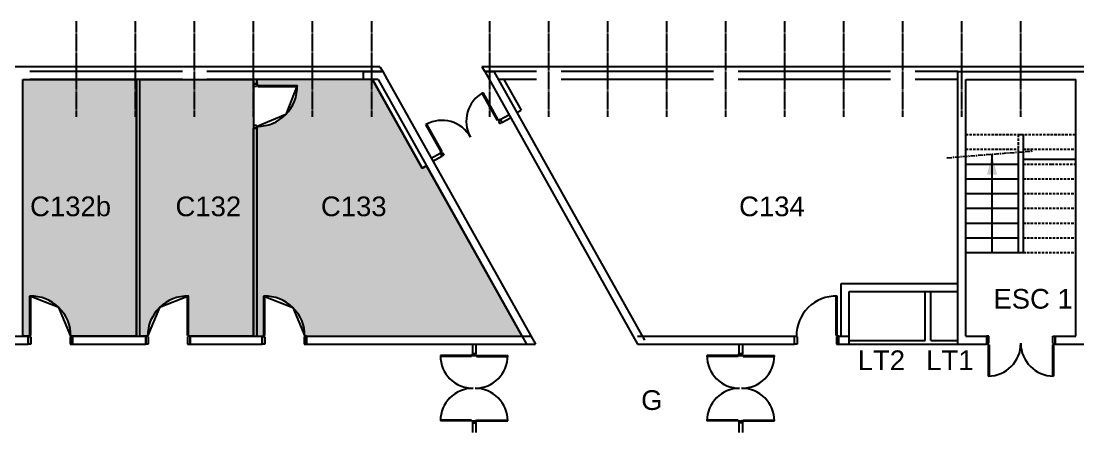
# Model space of a CAD drawing. Extents: x -17026 to -6684, y 7954 to 15956.
# Drawn here: x -10658 to -8510, y 9611 to 10445 of the extents above; entities that cross this region are included whole.
import ezdxf

# ---------------------------------------------------------------- set-up
doc = ezdxf.new("R2010")
doc.units = 0
doc.header["$MEASUREMENT"] = 0
for name, pattern in [('AXES', [2, 1.25, -0.25, 0.25, -0.25]), ('CACHE', [0.375, 0.25, -0.125]), ('DISCONTINU2', [0.375, 0.25, -0.125])]:
    doc.linetypes.add(name, pattern=pattern)
for name, color, linetype in [('BA_AXE_TRAME', 253, 'AXES'), ('BA_CLOISON_EXISTANTE', 4, 'CONTINUOUS'), ('BA_DOUBLAGE', 134, 'CONTINUOUS'), ('BA_ESCALIER', 8, 'CONTINUOUS'), ('BA_ESCALIER_CACHE', 252, 'DISCONTINU2'), ('BA_MENUIS_EXTERIEURE', 6, 'CONTINUOUS'), ('BA_MENUIS_INTERIEURE', 202, 'CONTINUOUS'), ('BA_STRUCTURE', 5, 'CONTINUOUS'), ('Nom. Circulation', 1, 'CONTINUOUS'), ('Nom. Texte', 250, 'CONTINUOUS'), ('SUN', 2, 'CONTINUOUS'), ('TXT_REP_PIECE', 250, 'CONTINUOUS')]:
    doc.layers.add(name, color=color, linetype=linetype)
doc.styles.add('ARIAL', font='arial.ttf')

msp = doc.modelspace()

# ---------------------------------------------------------------- hatches: boundary and pattern name
at = {"layer": 'BA_ESCALIER'}
msp.add_hatch(color=256, dxfattribs=at).paths.add_polyline_path([(-8684.1, 10132.1), (-8673.9, 10132.1), (-8684.1, 10174.1), (-8694.3, 10132.1)])
at = {"layer": 'SUN'}
h = msp.add_hatch(color=256, dxfattribs=at)
h.dxf.hatch_style = 1
h.paths.add_polyline_path([(-10424, 10325.8), (-10654.9, 10325.8), (-10654.9, 9803.5), (-10640.4, 9803.5), (-10640.4, 9885.1, -0.424281), (-10557.4, 9803.5), (-10424, 9803.5)])
h.paths.add_polyline_path([(-10650.5, 10025.6), (-10465.8, 10025.6), (-10465.8, 10108), (-10650.5, 10108)], flags=24)
h = msp.add_hatch(color=256, dxfattribs=at)
h.dxf.hatch_style = 1
h.paths.add_polyline_path([(-10186, 10226.9), (-10185.6, 10325.8), (-10417, 10325.8), (-10417, 9803.5), (-10401.3, 9803.5, -0.424281), (-10318.3, 9885.1), (-10318.3, 9803.5), (-10186, 9803.5)])
h.paths.add_polyline_path([(-10354.4, 10025.6), (-10200.8, 10025.6), (-10200.8, 10108), (-10354.4, 10108)], flags=24)
h = msp.add_hatch(color=256, dxfattribs=at)
h.dxf.hatch_style = 1
h.paths.add_polyline_path([(-10179, 9803.5), (-10164.6, 9803.5), (-10164.6, 9885.1, -0.424281), (-10081.6, 9803.5), (-9639.6, 9803.5), (-9834, 10150.1), (-9842.7, 10145.2), (-9944, 10325.8), (-10179, 10325.8), (-10179, 10316.9), (-10178.6, 10316.9), (-10178.6, 10313.4), (-10097, 10313.4), (-10097, 10313.4, -0.424341), (-10178.6, 10230.4), (-10178.6, 10226.9), (-10179, 10226.9)])
h.paths.add_polyline_path([(-10058.9, 10025.6), (-9905.3, 10025.6), (-9905.3, 10108), (-10058.9, 10108)], flags=24)

# ---------------------------------------------------------------- linework, layer by layer
at = {"layer": 'BA_AXE_TRAME'}
for p, q in [((-10545.6, 10249.8), (-10545.6, 10444.6)), ((-10425.6, 10249.8), (-10425.6, 10444.6)), ((-10305.6, 10249.8), (-10305.6, 10444.6)), ((-10185.6, 10249.8), (-10185.6, 10444.6)), ((-10065.6, 10249.8), (-10065.6, 10444.6)), ((-9945.6, 10249.8), (-9945.6, 10444.6)), ((-9705.6, 10249.8), (-9705.6, 10444.6)), ((-9585.6, 10249.8), (-9585.6, 10444.6)), ((-9465.6, 10249.8), (-9465.6, 10444.6)), ((-9345.6, 10249.8), (-9345.6, 10444.6)), ((-9225.6, 10249.8), (-9225.6, 10444.6)), ((-9105.6, 10249.8), (-9105.6, 10444.6)), ((-8985.6, 10249.8), (-8985.6, 10444.6)), ((-8865.6, 10249.8), (-8865.6, 10444.6)), ((-8745.6, 10249.8), (-8745.6, 10444.6)), ((-8625.6, 10249.8), (-8625.6, 10444.6))]:
    msp.add_line(p, q, dxfattribs=at)
at = {"layer": 'BA_CLOISON_EXISTANTE'}
for p, q in [((-10654.9, 9803.5), (-10654.9, 10325.8)), ((-10424, 9803.5), (-10424, 10325.8)), ((-10417, 9803.5), (-10417, 10325.8)), ((-10185.6, 10316.9), (-10185.6, 10325.8)), ((-10179, 10316.9), (-10185.6, 10316.9)), ((-10179, 10316.9), (-10179, 10325.8)), ((-9684.4, 10244.1), (-9666.5, 10254.1)), ((-9684.4, 10244.1), (-9680.9, 10238)), ((-9680.9, 10238), (-9663.1, 10248)), ((-10186, 9803.5), (-10186, 10226.9)), ((-10179, 10226.9), (-10185.6, 10226.9)), ((-10179, 9803.5), (-10179, 10226.9)), ((-9824.3, 10165.6), (-9806.5, 10175.6)), ((-9820.9, 10159.5), (-9803, 10169.5)), ((-9806.5, 10175.6), (-9803, 10169.5)), ((-8819.8, 9794.5), (-8819.8, 9894.5)), ((-9740.9, 9787.5), (-9740.9, 9767.5)), ((-9733.9, 9787.5), (-9733.9, 9767.5)), ((-9198.8, 9787.5), (-9198.8, 9767.5)), ((-9191.8, 9787.5), (-9191.8, 9767.5)), ((-8974.8, 9794.5), (-8819.8, 9794.5)), ((-8974.8, 9787.5), (-8753.6, 9787.5)), ((-8808.8, 9794.5), (-8753.6, 9794.5)), ((-9740.9, 9767.5), (-9733.9, 9767.5)), ((-9191.8, 9767.5), (-9198.8, 9767.5)), ((-9740.9, 9627.5), (-9733.9, 9627.5)), ((-9740.9, 9627.5), (-9740.9, 9607.5)), ((-9733.9, 9627.5), (-9733.9, 9607.5)), ((-9191.8, 9627.5), (-9198.8, 9627.5)), ((-9198.8, 9627.5), (-9198.8, 9607.5)), ((-9191.8, 9627.5), (-9191.8, 9607.5))]:
    msp.add_line(p, q, dxfattribs=at)
msp.add_lwpolyline([(-8808.8, 9794.5), (-8808.8, 9794.5), (-8808.8, 9894.5), (-8808.8, 9894.5)], dxfattribs=at)
at = {"layer": 'BA_DOUBLAGE', "ltscale": 10}
for p, q in [((-9944, 10325.8), (-9842.7, 10145.2)), ((-9676.9, 10325.8), (-9641.8, 10263.3)), ((-9650.5, 10258.4), (-9641.8, 10263.3))]:
    msp.add_line(p, q, dxfattribs=at)
at = {"layer": 'BA_DOUBLAGE'}
msp.add_line((-9842.7, 10145.2), (-9834, 10150.1), dxfattribs=at)
at = {"layer": 'BA_ESCALIER', "linetype": 'CACHE', "ltscale": 20}
for p, q in [((-8737.6, 10213.8), (-8513.6, 10213.8)), ((-8630.6, 10213.8), (-8620.6, 10213.8)), ((-8630.6, 10178.2), (-8630.6, 10213.8)), ((-8620.6, 10213.8), (-8620.6, 10179)), ((-8737.6, 10183.8), (-8630.6, 10183.8)), ((-8620.6, 10183.8), (-8513.6, 10183.8)), ((-8620.6, 10153.8), (-8562.7, 10153.8)), ((-8562.7, 10153.8), (-8513.6, 10153.8)), ((-8620.6, 10123.8), (-8513.6, 10123.8)), ((-8620.6, 10093.8), (-8513.6, 10093.8)), ((-8620.6, 10063.8), (-8513.6, 10063.8)), ((-8620.6, 10033.8), (-8513.6, 10033.8)), ((-8620.6, 10003.8), (-8513.6, 10003.8)), ((-8620.6, 9973.8), (-8513.6, 9973.8))]:
    msp.add_line(p, q, dxfattribs=at)
at = {"layer": 'BA_ESCALIER', "linetype": 'Continuous', "ltscale": 7}
for p, q in [((-8684.1, 9973.8), (-8684.1, 10173.9)), ((-8737.6, 10153.8), (-8630.6, 10153.8)), ((-8737.6, 10123.8), (-8630.6, 10123.8)), ((-8737.6, 10093.8), (-8630.6, 10093.8)), ((-8737.6, 10063.8), (-8630.6, 10063.8)), ((-8737.6, 10033.8), (-8630.6, 10033.8)), ((-8737.6, 10003.8), (-8630.6, 10003.8)), ((-8737.6, 9973.8), (-8620.6, 9973.8)), ((-8737.6, 9973.8), (-8630.6, 9973.8))]:
    msp.add_line(p, q, dxfattribs=at)
at = {"layer": 'BA_ESCALIER'}
for p, q in [((-8630.6, 9973.8), (-8630.6, 10178.2)), ((-8620.6, 10179), (-8620.6, 9973.8))]:
    msp.add_line(p, q, dxfattribs=at)
at = {"layer": 'BA_ESCALIER_CACHE', "linetype": 'AXES', "ltscale": 8}
msp.add_line((-8776, 10166.6), (-8601, 10180.5), dxfattribs=at)
at = {"layer": 'BA_MENUIS_EXTERIEURE'}
for p, q in [((-9928.8, 10351.8), (-13191, 10351.8)), ((-10330.6, 10341.8), (-10640.6, 10341.8)), ((-9923.1, 10341.8), (-10280.6, 10341.8)), ((-9928.8, 10351.8), (-9923.1, 10341.8)), ((-7509.1, 10351.8), (-9721.3, 10351.8)), ((-9721.3, 10351.8), (-9715.6, 10341.8)), ((-9610.6, 10341.8), (-9715.6, 10341.8)), ((-9250.6, 10341.8), (-9560.6, 10341.8)), ((-8890.6, 10341.8), (-9200.6, 10341.8)), ((-8753.6, 10341.8), (-8840.6, 10341.8)), ((-10330.6, 10325.8), (-10640.6, 10325.8)), ((-9962.5, 10325.8), (-10280.6, 10325.8)), ((-9610.6, 10325.8), (-9688.3, 10325.8)), ((-9250.6, 10325.8), (-9560.6, 10325.8)), ((-8890.6, 10325.8), (-9200.6, 10325.8)), ((-8753.6, 10325.8), (-8840.6, 10325.8))]:
    msp.add_line(p, q, dxfattribs=at)
at = {"layer": 'BA_MENUIS_INTERIEURE'}
for p, q in [((-10185.6, 10316.9), (-10178.6, 10316.9)), ((-10185.6, 10311.9), (-10185.6, 10316.9)), ((-10178.6, 10316.9), (-10178.6, 10313.4)), ((-10180.1, 10311.9), (-10185.6, 10311.9)), ((-10178.6, 10313.4), (-10180.1, 10313.4)), ((-10180.1, 10313.4), (-10180.1, 10311.9)), ((-10177.1, 10313.4), (-10097, 10313.4)), ((-10177.1, 10313.4), (-10177.1, 10311.4)), ((-10177.1, 10311.4), (-10097, 10311.4)), ((-9689.9, 10242.7), (-9720.9, 10298.1)), ((-9688.2, 10243.7), (-9719.2, 10299.1)), ((-10180.1, 10231.9), (-10185.6, 10231.9)), ((-10185.6, 10231.9), (-10185.6, 10226.9)), ((-10180.1, 10230.4), (-10180.1, 10231.9)), ((-10178.6, 10230.4), (-10180.1, 10230.4)), ((-10178.6, 10226.9), (-10178.6, 10230.4)), ((-9804.1, 10178.7), (-9835.2, 10234)), ((-9802.4, 10179.6), (-9833.4, 10235)), ((-9688.2, 10243.7), (-9689.9, 10242.7)), ((-9686.7, 10241.1), (-9688, 10240.4)), ((-9688, 10240.4), (-9685.3, 10235.6)), ((-9684.4, 10244.1), (-9687.4, 10242.4)), ((-9687.4, 10242.4), (-9686.7, 10241.1)), ((-9685.3, 10235.6), (-9680.9, 10238)), ((-9684.4, 10244.1), (-9680.9, 10238)), ((-10185.6, 10226.9), (-10178.6, 10226.9)), ((-9803.4, 10177.3), (-9806.5, 10175.6)), ((-9806.5, 10175.6), (-9803, 10169.5)), ((-9804.1, 10178.7), (-9802.4, 10179.6)), ((-9803.4, 10177.3), (-9802.7, 10176)), ((-9798.7, 10172), (-9803, 10169.5)), ((-9802.7, 10176), (-9801.4, 10176.8)), ((-9801.4, 10176.8), (-9798.7, 10172)), ((-10640.4, 9805), (-10640.4, 9885.1)), ((-10638.4, 9805), (-10638.4, 9885.1)), ((-10320.3, 9805), (-10320.3, 9885.1)), ((-10318.3, 9805), (-10318.3, 9885.1)), ((-10164.6, 9805), (-10164.6, 9885.1)), ((-10162.6, 9805), (-10162.6, 9885.1)), ((-9001, 9805), (-9001, 9885.1)), ((-8999, 9805), (-8999, 9885.1)), ((-10643.9, 9787.5), (-10643.9, 9803.5)), ((-10643.9, 9803.5), (-10640.4, 9803.5)), ((-10640.4, 9805), (-10638.4, 9805)), ((-10640.4, 9803.5), (-10640.4, 9802)), ((-10640.4, 9802), (-10638.9, 9802)), ((-10638.9, 9802), (-10638.9, 9787.5)), ((-10558.9, 9802), (-10558.9, 9787.5)), ((-10557.4, 9802), (-10558.9, 9802)), ((-10553.9, 9803.5), (-10557.4, 9803.5)), ((-10557.4, 9803.5), (-10557.4, 9802)), ((-10553.9, 9787.5), (-10553.9, 9803.5)), ((-10404.8, 9787.5), (-10404.8, 9803.5)), ((-10404.8, 9803.5), (-10401.3, 9803.5)), ((-10401.3, 9803.5), (-10401.3, 9802)), ((-10401.3, 9802), (-10399.8, 9802)), ((-10399.8, 9802), (-10399.8, 9787.5)), ((-10318.3, 9805), (-10320.3, 9805)), ((-10319.8, 9802), (-10319.8, 9787.5)), ((-10318.3, 9802), (-10319.8, 9802)), ((-10318.3, 9803.5), (-10318.3, 9802)), ((-10314.8, 9803.5), (-10318.3, 9803.5)), ((-10314.8, 9787.5), (-10314.8, 9803.5)), ((-10168.1, 9787.5), (-10168.1, 9803.5)), ((-10168.1, 9803.5), (-10164.6, 9803.5)), ((-10164.6, 9805), (-10162.6, 9805)), ((-10164.6, 9803.5), (-10164.6, 9802)), ((-10164.6, 9802), (-10163.1, 9802)), ((-10163.1, 9802), (-10163.1, 9787.5)), ((-10083.1, 9802), (-10083.1, 9787.5)), ((-10081.6, 9802), (-10083.1, 9802)), ((-10078.1, 9803.5), (-10081.6, 9803.5)), ((-10081.6, 9803.5), (-10081.6, 9802)), ((-10078.1, 9787.5), (-10078.1, 9803.5)), ((-9085.5, 9787.5), (-9085.5, 9803.5)), ((-9085.5, 9803.5), (-9082, 9803.5)), ((-9082, 9803.5), (-9082, 9802)), ((-9082, 9802), (-9080.5, 9802)), ((-9080.5, 9802), (-9080.5, 9787.5)), ((-8999, 9805), (-9001, 9805)), ((-9000.5, 9802), (-9000.5, 9787.5)), ((-8999, 9802), (-9000.5, 9802)), ((-8999, 9803.5), (-8999, 9802)), ((-8995.5, 9803.5), (-8999, 9803.5)), ((-8995.5, 9787.5), (-8995.5, 9803.5)), ((-8695.6, 9803.5), (-8695.6, 9787.5)), ((-8690.6, 9803.5), (-8695.6, 9803.5)), ((-8690.6, 9789), (-8690.6, 9803.5)), ((-8560.6, 9789), (-8560.6, 9803.5)), ((-8560.6, 9803.5), (-8555.6, 9803.5)), ((-8555.6, 9803.5), (-8555.6, 9787.5)), ((-8555.6, 9787.5), (-8555.6, 9803.5)), ((-10638.9, 9787.5), (-10643.9, 9787.5)), ((-10558.9, 9787.5), (-10553.9, 9787.5)), ((-10399.8, 9787.5), (-10404.8, 9787.5)), ((-10319.8, 9787.5), (-10314.8, 9787.5)), ((-10163.1, 9787.5), (-10168.1, 9787.5)), ((-10083.1, 9787.5), (-10078.1, 9787.5)), ((-9080.5, 9787.5), (-9085.5, 9787.5)), ((-9000.5, 9787.5), (-8995.5, 9787.5)), ((-8692.1, 9787.5), (-8695.6, 9787.5)), ((-8692.1, 9787.5), (-8692.1, 9789)), ((-8692.1, 9789), (-8690.6, 9789)), ((-8692.1, 9786), (-8690.1, 9786)), ((-8692.1, 9786), (-8692.1, 9722.5)), ((-8690.1, 9786), (-8690.1, 9722.5)), ((-8559.1, 9786), (-8561.1, 9786)), ((-8561.1, 9786), (-8561.1, 9722.5)), ((-8559.1, 9789), (-8560.6, 9789)), ((-8559.1, 9787.5), (-8559.1, 9789)), ((-8555.6, 9787.5), (-8559.1, 9787.5)), ((-8559.1, 9786), (-8559.1, 9722.5)), ((-9742.4, 9764), (-9805.9, 9764)), ((-9742.4, 9762), (-9805.8, 9762)), ((-9742.4, 9764), (-9742.4, 9762)), ((-9733.9, 9767.5), (-9740.9, 9767.5)), ((-9740.9, 9764), (-9740.9, 9767.5)), ((-9740.9, 9764), (-9733.9, 9764)), ((-9733.9, 9764), (-9735.4, 9764)), ((-9733.9, 9764), (-9733.9, 9767.5)), ((-9732.4, 9764), (-9668.9, 9764)), ((-9732.4, 9764), (-9732.4, 9762)), ((-9732.4, 9762), (-9668.9, 9762)), ((-9200.3, 9764), (-9263.8, 9764)), ((-9200.3, 9762), (-9263.8, 9762)), ((-9200.3, 9764), (-9200.3, 9762)), ((-9191.8, 9767.5), (-9198.8, 9767.5)), ((-9198.8, 9764), (-9198.8, 9767.5)), ((-9198.8, 9764), (-9191.8, 9764)), ((-9191.8, 9764), (-9193.3, 9764)), ((-9191.8, 9764), (-9191.8, 9767.5)), ((-9190.3, 9764), (-9126.8, 9764)), ((-9190.3, 9764), (-9190.3, 9762)), ((-9190.3, 9762), (-9126.8, 9762)), ((-9742.4, 9631), (-9805.9, 9631)), ((-9742.4, 9633), (-9805.8, 9633)), ((-9742.4, 9631), (-9742.4, 9633)), ((-9740.9, 9631), (-9733.9, 9631)), ((-9740.9, 9631), (-9740.9, 9627.5)), ((-9733.9, 9627.5), (-9740.9, 9627.5)), ((-9733.9, 9631), (-9735.4, 9631)), ((-9733.9, 9631), (-9733.9, 9627.5)), ((-9732.4, 9633), (-9668.9, 9633)), ((-9732.4, 9631), (-9732.4, 9633)), ((-9732.4, 9631), (-9668.9, 9631)), ((-9200.3, 9633), (-9263.8, 9633)), ((-9200.3, 9631), (-9263.8, 9631)), ((-9200.3, 9631), (-9200.3, 9633)), ((-9198.8, 9631), (-9191.8, 9631)), ((-9198.8, 9631), (-9198.8, 9627.5)), ((-9191.8, 9627.5), (-9198.8, 9627.5)), ((-9191.8, 9631), (-9193.3, 9631)), ((-9191.8, 9631), (-9191.8, 9627.5)), ((-9190.3, 9633), (-9126.8, 9633)), ((-9190.3, 9631), (-9190.3, 9633)), ((-9190.3, 9631), (-9126.8, 9631))]:
    msp.add_line(p, q, dxfattribs=at)
for centre, radius, start, end in [((-10180.1, 10311.9), 0, 180, 270), ((-10177.9, 10311.3), 80.9, 269.5039, 1.4663), ((-10177.1, 10311.4), 0, 180, 270), ((-9686.7, 10241.1), 66.5, 119.299, 209.284), ((-9802.7, 10176), 66.5, 29.284, 119.2691), ((-9689.9, 10242.7), 0, 209.284, 299.284), ((-9688, 10240.4), 0, 209.284, 299.284), ((-9802.4, 10179.6), 0, 299.284, 29.284), ((-9801.4, 10176.8), 0, 299.284, 29.284), ((-10638.3, 9804.2), 80.9, 359.5039, 91.4663), ((-10320.3, 9804.2), 80.9, 88.5337, 180.4961), ((-10162.5, 9804.2), 80.9, 359.5039, 91.4663), ((-9001.1, 9804.2), 80.9, 88.5337, 180.4961), ((-10638.9, 9802), 0, 270, 0), ((-10638.4, 9805), 0, 270, 0), ((-10320.3, 9805), 0, 180, 270), ((-10319.8, 9802), 0, 180, 270), ((-10163.1, 9802), 0, 270, 0), ((-10162.6, 9805), 0, 270, 0), ((-9001, 9805), 0, 180, 270), ((-9000.5, 9802), 0, 180, 270), ((-8692.1, 9789), 66.5, 270.015, 0), ((-8690.6, 9789), 0, 0, 90), ((-8690.1, 9786), 0, 0, 90), ((-8559.1, 9789), 66.5, 180, 269.985), ((-8561.1, 9786), 0, 90, 180), ((-8560.6, 9789), 0, 90, 180), ((-9739.4, 9764), 66.5, 180, 269.9958), ((-9735.4, 9764), 66.5, 270.0042, 0), ((-9197.3, 9764), 66.5, 180, 269.9958), ((-9193.3, 9764), 66.5, 270.0042, 0), ((-9739.4, 9631), 66.5, 90.0042, 180), ((-9735.4, 9631), 66.5, 0, 89.9958), ((-9197.3, 9631), 66.5, 90.0042, 180), ((-9193.3, 9631), 66.5, 0, 89.9958)]:
    msp.add_arc(centre, radius, start, end, dxfattribs=at)
at = {"layer": 'BA_STRUCTURE'}
for p, q in [((-9962.5, 10325.8), (-9962.5, 10341.8)), ((-9962.5, 10341.8), (-9923.1, 10341.8)), ((-9923.1, 10341.8), (-9914.2, 10325.8)), ((-8753.6, 9787.5), (-8753.6, 10341.8)), ((-8753.6, 10341.8), (-8497.6, 10341.8)), ((-9932.5, 10325.8), (-9962.5, 10325.8)), ((-8737.6, 9803.5), (-8737.6, 10325.8)), ((-8737.6, 10325.8), (-8513.6, 10325.8)), ((-8513.6, 9803.5), (-8513.6, 10325.8)), ((-8990.8, 9803.5), (-8990.8, 9910.5)), ((-8990.8, 9910.5), (-8753.6, 9910.5)), ((-8974.8, 9787.5), (-8974.8, 9894.5)), ((-8974.8, 9894.5), (-8753.6, 9894.5)), ((-11111.3, 9803.5), (-10643.9, 9803.5)), ((-10643.9, 9803.5), (-10643.9, 9787.5)), ((-10553.9, 9803.5), (-10553.9, 9787.5)), ((-10553.9, 9803.5), (-10404.8, 9803.5)), ((-10404.8, 9803.5), (-10404.8, 9787.5)), ((-10314.8, 9803.5), (-10314.8, 9787.5)), ((-10314.8, 9803.5), (-10168.1, 9803.5)), ((-10168.1, 9803.5), (-10168.1, 9787.5)), ((-10078.1, 9803.5), (-10078.1, 9787.5)), ((-10078.1, 9803.5), (-9621.3, 9803.5)), ((-9404.8, 9803.5), (-9085.5, 9803.5)), ((-9085.5, 9787.5), (-9085.5, 9803.5)), ((-8995.5, 9787.5), (-8995.5, 9803.5)), ((-8995.5, 9803.5), (-8974.8, 9803.5)), ((-8737.6, 9803.5), (-8695.6, 9803.5)), ((-8555.6, 9803.5), (-8513.6, 9803.5)), ((-8555.6, 9803.5), (-8513.6, 9803.5)), ((-11111.3, 9787.5), (-10643.9, 9787.5)), ((-10553.9, 9787.5), (-10404.8, 9787.5)), ((-10314.8, 9787.5), (-10168.1, 9787.5)), ((-10078.1, 9787.5), (-9612.3, 9787.5)), ((-9404.8, 9787.5), (-9085.5, 9787.5)), ((-8995.5, 9787.5), (-8974.8, 9787.5)), ((-8753.6, 9787.5), (-8737.6, 9787.5)), ((-8737.6, 9787.5), (-8695.6, 9787.5)), ((-8555.6, 9787.5), (-8513.6, 9787.5)), ((-8513.6, 9787.5), (-8365.9, 9787.5))]:
    msp.add_line(p, q, dxfattribs=at)
at = {"layer": 'BA_STRUCTURE', "ltscale": 10}
for p, q in [((-9715.6, 10341.8), (-9404.8, 9787.5)), ((-9715.6, 10341.8), (-9697.3, 10341.8)), ((-9697.3, 10341.8), (-9390.8, 9795.3)), ((-9932.5, 10325.8), (-9630.6, 9787.5)), ((-9914.2, 10325.8), (-9612.3, 9787.5))]:
    msp.add_line(p, q, dxfattribs=at)
at = {"layer": 'SUN'}
for points in [[(-10654.9, 10325.8), (-10424, 10325.8), (-10424, 9803.5), (-10557.4, 9803.5), (-10581.6, 9861.9), (-10640.4, 9885.1), (-10640.4, 9803.5), (-10654.9, 9803.5), (-10654.9, 10325.8)], [(-10417, 10325.8), (-10185.6, 10325.8), (-10186, 9803.5), (-10318.3, 9803.5), (-10318.3, 9885.1), (-10377.1, 9861.9), (-10401.3, 9803.5), (-10417, 9803.5), (-10417, 10325.8)], [(-10179, 10325.8), (-10179, 10316.9), (-10178.6, 10316.9), (-10178.6, 10313.4), (-10097, 10313.4), (-10120.2, 10254.6), (-10178.6, 10230.4), (-10178.6, 10226.9), (-10179, 10226.9), (-10179, 9803.5), (-10164.6, 9803.5), (-10164.6, 9885.1), (-10105.8, 9861.9), (-10081.6, 9803.5), (-9639.6, 9803.5), (-9834, 10150.1), (-9842.7, 10145.2), (-9944, 10325.8), (-10179, 10325.8)], [(-8620.6, 10213.8), (-8620.6, 10163.8), (-8513.6, 10163.8)]]:
    msp.add_lwpolyline(points, dxfattribs=at)

# ---------------------------------------------------------------- texts
at = {"layer": 'Nom. Circulation', "insert": (-9397.6, 9693.5), "char_height": 40, "attachment_point": 1, "style": 'ARIAL'}
msp.add_mtext_dynamic_manual_height_columns('G', width=45.769, gutter_width=12.5, heights=[0], dxfattribs=at)
at = {"layer": 'Nom. Texte', "char_height": 40, "attachment_point": 1, "style": 'ARIAL'}
for s, width, insert in [('ESC 1', 243.836, (-8681.4, 9899.6)), ('LT2', 141.751, (-8957.3, 9774.6)), ('LT1', 141.751, (-8818, 9774.6))]:
    msp.add_mtext_dynamic_manual_height_columns(s, width=width, gutter_width=12.5, heights=[0], dxfattribs=dict(at, insert=insert))
at = {"layer": 'TXT_REP_PIECE', "char_height": 40, "width": 224.767, "attachment_point": 5}
for s, insert in [('{\\fArial|b0|i0|c0|p34;C132b}', (-10557.9, 10067.4)), ('{\\fArial|b0|i0|c0|p34;C132}', (-10277.7, 10067.4)), ('{\\fArial|b0|i0|c0|p34;C133}', (-9982, 10067.4)), ('{\\fArial|b0|i0|c0|p34;C134}', (-9131.7, 10067.4))]:
    msp.add_mtext(s, dxfattribs=dict(at, insert=insert))

doc.saveas('drawing.dxf')
